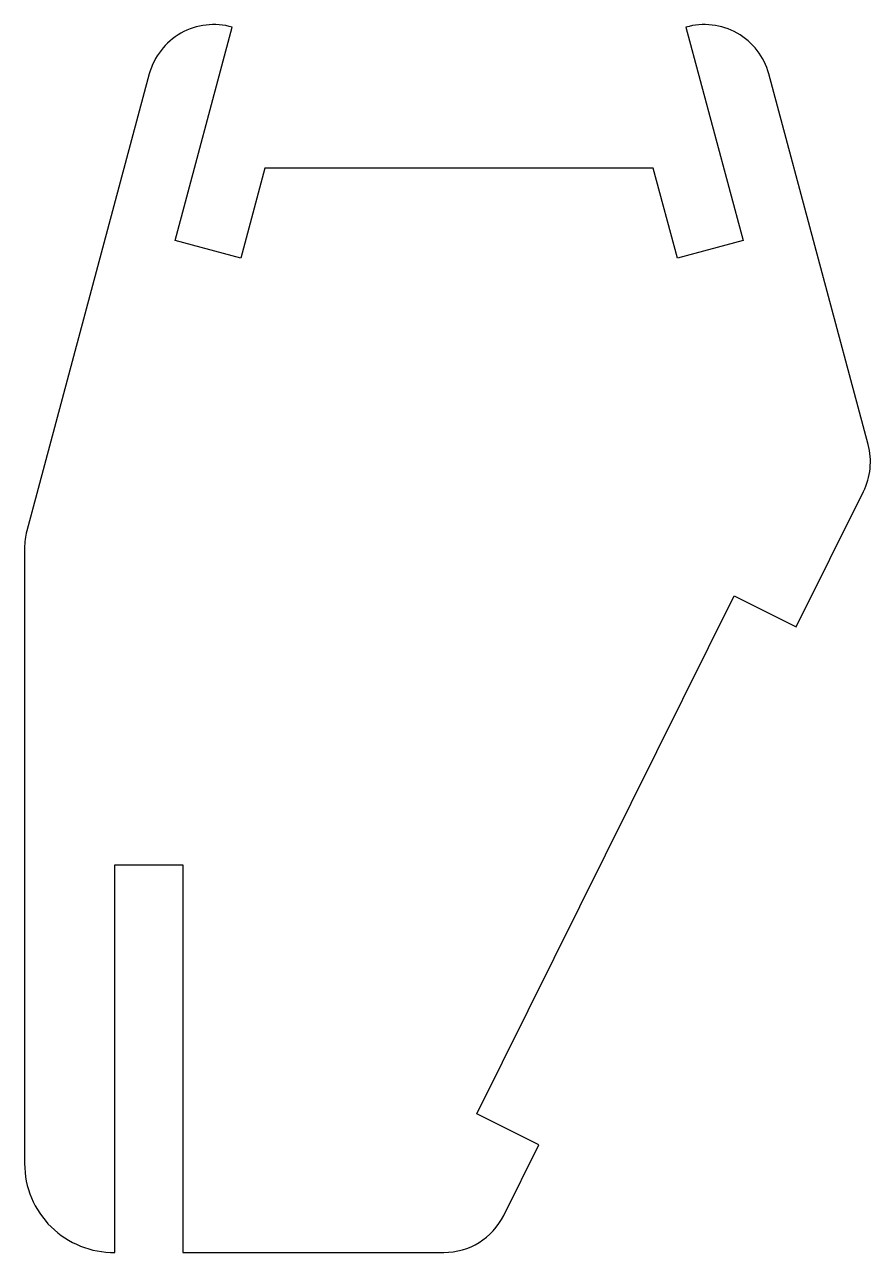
# Model space of a CAD drawing. Header units: millimetres. Extents: x -19.5 to 18.5, y -72 to -16.7.
import ezdxf

# ---------------------------------------------------------------- set-up
doc = ezdxf.new("R2010")
doc.units = ezdxf.units.MM
doc.layers.get('0').update_dxf_attribs({"linetype": 'CONTINUOUS'})

msp = doc.modelspace()

# ---------------------------------------------------------------- linework, layer by layer
msp.add_lwpolyline([(-8.735, -23.175), (-9.82, -27.227), (-12.771, -26.436), (-10.199, -16.836, 0.420084), (-13.931, -18.941), (-19.439, -39.497, 0.065543), (-19.541, -40.274), (-19.541, -67.96, 0.418614), (-15.481, -71.959), (-15.481, -54.52), (-12.426, -54.52), (-12.426, -71.96), (-0.68, -71.96, 0.284755), (2.007, -70.295), (3.587, -67.115), (0.797, -65.729), (12.377, -42.422), (15.167, -43.808), (18.188, -37.728, 0.18273), (18.399, -35.617), (13.931, -18.941, 0.420084), (10.199, -16.836), (12.771, -26.436), (9.82, -27.227), (8.735, -23.175)], format="xyb", close=True)

doc.saveas('drawing.dxf')
